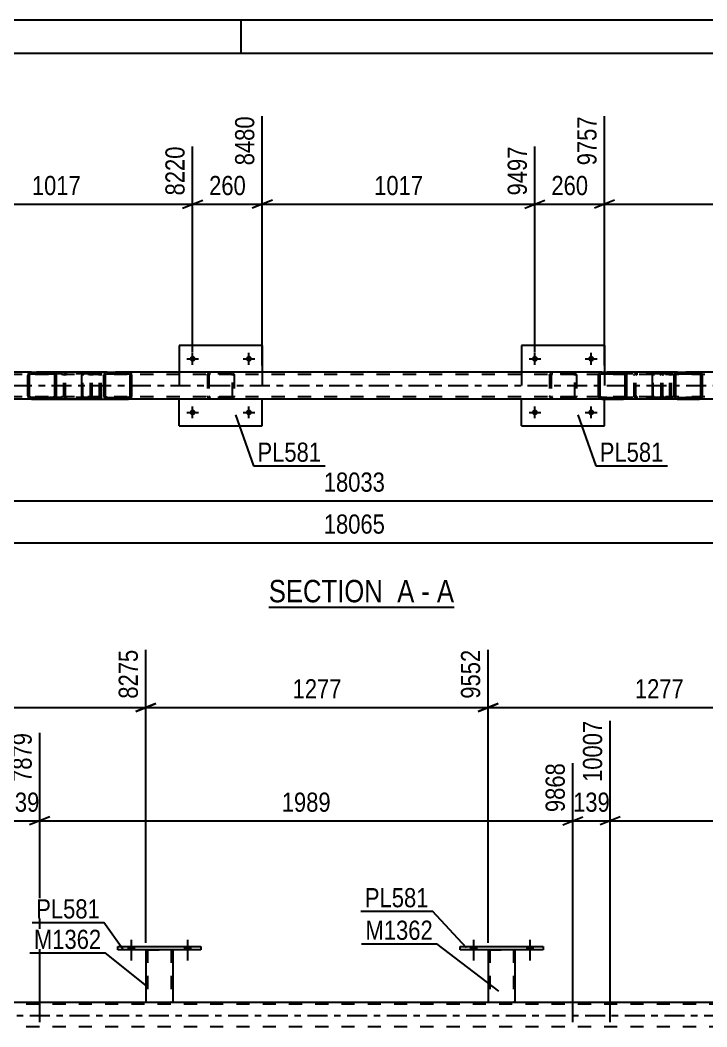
# Model space of a CAD drawing. Header units: millimetres. Extents: x 0 to 841, y 0 to 594.
# Drawn here: x 388 to 490.5, y 443.7 to 594 of the extents above; entities that cross this region are included whole.
import ezdxf

# ---------------------------------------------------------------- set-up
doc = ezdxf.new("R2010")
doc.units = ezdxf.units.MM
doc.linetypes.add('DXK_LINE_DOT2', pattern=[3.9198, 1.9599, -1.9599])
doc.linetypes.add('DXK_LINE_DOT3', pattern=[5.9187, 2.979, -0.9799, 0.9799, -0.9799])
doc.styles.add('Arial Narrow', font='ARIALN.TTF', dxfattribs={"height": 0.2})

# ---------------------------------------------------------------- blocks, each defined once
blk = doc.blocks.new('Unknown-318885124-1133')
at = {"color": 5, "linetype": 'Continuous'}
for p, q in [((841, 594), (0, 594)), ((421, 589), (421, 594)), ((836, 589), (5, 589))]:
    blk.add_line(p, q, dxfattribs=at)
blk = doc.blocks.new('Unknown-318885124-11 - 4432')
at = {"color": 6, "linetype": 'Continuous'}
blk.add_line((425.14, 506.34), (452.79, 506.34), dxfattribs=at)
at = {"color": 0, "linetype": 'Continuous'}
for points in [[(443.25, 507.09), (443.25, 510.59), (425.14, 510.59), (425.14, 507.09)], [(446.85, 507.09), (446.85, 510.59), (444.3, 510.59), (444.3, 507.09)], [(449.18, 507.09), (449.18, 510.59), (447.9, 510.59), (447.9, 507.09)], [(452.79, 507.09), (452.79, 510.59), (450.23, 510.59), (450.23, 507.09)]]:
    blk.add_wipeout(points, dxfattribs=at)
at = {"color": 7, "linetype": 'Continuous', "style": 'Arial Narrow'}
for s, p in [('SECTION ', (425.14, 507.09)), ('A', (444.3, 507.09)), ('A', (450.23, 507.09)), ('-', (447.9, 507.09))]:
    blk.add_text(s, height=3.34, dxfattribs=at).set_placement(p)
blk = doc.blocks.new('Part-318885124-4540 - 4432')
at = {"color": 2, "linetype": 'Continuous'}
for p, q in [((424.17, 545.44), (411.77, 545.44)), ((411.77, 545.44), (411.77, 541.43)), ((424.17, 545.44), (424.17, 541.43)), ((411.77, 533.44), (411.77, 537.43)), ((424.17, 533.44), (424.17, 537.43)), ((411.77, 533.44), (424.17, 533.44))]:
    blk.add_line(p, q, dxfattribs=at)
at = {"color": 7, "linetype": 'DXK_LINE_DOT2'}
for p, q in [((411.77, 541.43), (411.77, 537.43)), ((424.17, 541.43), (424.17, 537.43))]:
    blk.add_line(p, q, dxfattribs=at)
blk = doc.blocks.new('Bolt-318885124-4434 - 4432')
at = {"linetype": 'Continuous'}
for points in [[(464.41, 535.44, -1), (465.29, 535.44, -1)], [(472.81, 535.44, -1), (473.69, 535.44, -1)]]:
    blk.add_hatch(color=1, dxfattribs=at).paths.add_polyline_path(points)
at = {"color": 1, "linetype": 'Continuous'}
for p, q in [((463.97, 535.44), (465.73, 535.44)), ((464.85, 534.56), (464.85, 536.32)), ((472.37, 535.44), (474.13, 535.44)), ((473.25, 534.56), (473.25, 536.32))]:
    blk.add_line(p, q, dxfattribs=at)
blk = doc.blocks.new('Bolt-318885124-4439 - 4432')
at = {"linetype": 'Continuous'}
for points in [[(413.33, 543.44, -1), (414.21, 543.44, -1)], [(421.73, 543.44, -1), (422.61, 543.44, -1)]]:
    blk.add_hatch(color=1, dxfattribs=at).paths.add_polyline_path(points)
at = {"color": 1, "linetype": 'Continuous'}
for p, q in [((413.77, 542.56), (413.77, 544.32)), ((422.17, 542.56), (422.17, 544.32)), ((412.89, 543.44), (414.65, 543.44)), ((421.29, 543.44), (423.05, 543.44))]:
    blk.add_line(p, q, dxfattribs=at)
blk = doc.blocks.new('Bolt-318885124-4440 - 4432')
at = {"linetype": 'Continuous'}
for points in [[(413.33, 535.44, -1), (414.21, 535.44, -1)], [(421.73, 535.44, -1), (422.61, 535.44, -1)]]:
    blk.add_hatch(color=1, dxfattribs=at).paths.add_polyline_path(points)
at = {"color": 1, "linetype": 'Continuous'}
for p, q in [((412.89, 535.44), (414.65, 535.44)), ((413.77, 534.56), (413.77, 536.32)), ((421.29, 535.44), (423.05, 535.44)), ((422.17, 534.56), (422.17, 536.32))]:
    blk.add_line(p, q, dxfattribs=at)
blk = doc.blocks.new('Bolt-318885124-4441 - 4432')
at = {"linetype": 'Continuous'}
for points in [[(464.41, 543.44, -1), (465.29, 543.44, -1)], [(472.81, 543.44, -1), (473.69, 543.44, -1)]]:
    blk.add_hatch(color=1, dxfattribs=at).paths.add_polyline_path(points)
at = {"color": 1, "linetype": 'Continuous'}
for p, q in [((464.85, 542.56), (464.85, 544.32)), ((473.25, 542.56), (473.25, 544.32)), ((463.97, 543.44), (465.73, 543.44)), ((472.37, 543.44), (474.13, 543.44))]:
    blk.add_line(p, q, dxfattribs=at)
blk = doc.blocks.new('Part-318885124-4663 - 4432')
at = {"linetype": 'Continuous'}
h = blk.add_hatch(dxfattribs=at)
h.set_pattern_fill('', scale=0.7, style=0, pattern_type=0)
h.set_pattern_definition([(45, (404.7043, 540.955), (-1.5715, 1.5715), [])])
h.paths.add_polyline_path([(404.7, 537.91), (404.7, 540.95), (404.67, 541.14), (404.56, 541.29), (404.39, 541.4), (404.2, 541.43), (401.02, 541.43), (400.82, 541.4), (400.66, 541.29), (400.55, 541.14), (400.51, 540.95), (400.51, 537.91), (400.55, 537.73), (400.66, 537.58), (400.82, 537.47), (401.02, 537.43), (404.2, 537.43), (404.39, 537.47), (404.56, 537.58), (404.67, 537.73)])
h.paths.add_polyline_path([(404.38, 537.75), (404.3, 537.69), (404.2, 537.67), (401.02, 537.67), (400.92, 537.69), (400.84, 537.75), (400.79, 537.82), (400.77, 537.91), (400.77, 540.95), (400.79, 541.05), (400.84, 541.12), (400.92, 541.18), (401.02, 541.19), (404.2, 541.19), (404.3, 541.18), (404.38, 541.12), (404.43, 541.05), (404.45, 540.95), (404.45, 537.91), (404.43, 537.82)])
at = {"color": 2, "linetype": 'Continuous'}
for p, q in [((397.25, 540.95), (397.27, 541.14)), ((397.27, 541.14), (397.33, 541.29)), ((397.33, 541.29), (397.42, 541.4)), ((397.42, 541.4), (397.52, 541.43)), ((401.02, 541.43), (397.52, 541.43)), ((400.55, 541.14), (400.51, 540.95)), ((400.79, 541.05), (400.84, 541.12)), ((401.02, 541.43), (400.82, 541.4)), ((400.84, 541.12), (400.92, 541.18)), ((400.92, 541.18), (401.02, 541.19)), ((401.02, 541.43), (404.2, 541.43)), ((401.02, 541.19), (404.2, 541.19)), ((404.39, 541.4), (404.2, 541.43)), ((404.2, 541.19), (404.3, 541.18)), ((404.3, 541.18), (404.38, 541.12)), ((404.38, 541.12), (404.43, 541.05)), ((404.7, 540.95), (404.67, 541.14)), ((397.25, 537.91), (397.25, 540.95)), ((400.51, 537.91), (400.51, 540.95)), ((400.77, 540.95), (400.79, 541.05)), ((400.77, 537.91), (400.77, 540.95)), ((404.43, 541.05), (404.45, 540.95)), ((404.45, 537.91), (404.45, 540.95)), ((404.7, 537.91), (404.7, 540.95)), ((397.27, 537.73), (397.25, 537.91)), ((397.33, 537.58), (397.27, 537.73)), ((397.42, 537.47), (397.33, 537.58)), ((397.52, 537.43), (397.42, 537.47)), ((397.52, 537.43), (401.02, 537.43)), ((400.51, 537.91), (400.55, 537.73)), ((400.79, 537.82), (400.77, 537.91)), ((400.84, 537.75), (400.79, 537.82)), ((400.82, 537.47), (401.02, 537.43)), ((400.92, 537.69), (400.84, 537.75)), ((401.02, 537.67), (400.92, 537.69)), ((401.02, 537.67), (404.2, 537.67)), ((401.02, 537.43), (404.2, 537.43)), ((404.3, 537.69), (404.2, 537.67)), ((404.2, 537.43), (404.39, 537.47)), ((404.38, 537.75), (404.3, 537.69)), ((404.43, 537.82), (404.38, 537.75)), ((404.45, 537.91), (404.43, 537.82)), ((404.67, 537.73), (404.7, 537.91))]:
    blk.add_line(p, q, dxfattribs=at)
at = {"color": 7, "linetype": 'DXK_LINE_DOT2'}
for p, q in [((397.43, 541.12), (397.4, 541.05)), ((397.47, 541.18), (397.43, 541.12)), ((397.52, 541.19), (397.47, 541.18)), ((404.2, 541.19), (397.52, 541.19)), ((398.8, 541.19), (398.8, 541.43)), ((399.61, 541.43), (399.81, 541.4)), ((399.71, 541.18), (399.61, 541.19)), ((399.79, 541.12), (399.71, 541.18)), ((399.85, 541.05), (399.79, 541.12)), ((400.08, 541.14), (400.12, 540.95)), ((404.2, 541.43), (401.02, 541.43)), ((397.4, 541.05), (397.39, 540.95)), ((397.39, 537.91), (397.39, 540.95)), ((399.87, 540.95), (399.85, 541.05)), ((399.87, 537.91), (399.87, 540.95)), ((400.12, 537.91), (400.12, 540.95)), ((397.39, 537.91), (397.4, 537.82)), ((397.4, 537.82), (397.43, 537.75)), ((397.43, 537.75), (397.47, 537.69)), ((397.47, 537.69), (397.52, 537.67)), ((404.2, 537.67), (397.52, 537.67)), ((398.8, 537.43), (398.8, 537.67)), ((399.61, 537.67), (399.71, 537.69)), ((399.81, 537.47), (399.61, 537.43)), ((399.71, 537.69), (399.79, 537.75)), ((399.79, 537.75), (399.85, 537.82)), ((399.85, 537.82), (399.87, 537.91)), ((400.12, 537.91), (400.08, 537.73)), ((401.02, 537.43), (404.2, 537.43))]:
    blk.add_line(p, q, dxfattribs=at)
for centre, start, end in [((399.63, 540.94), 23.8494, 68.8059), ((399.63, 537.93), 291.1941, 336.1506)]:
    blk.add_arc(centre, 0.492, start, end, dxfattribs=at)
at = {"color": 2, "linetype": 'Continuous'}
for centre, start, end in [((401, 540.94), 111.1941, 156.1506), ((404.22, 540.94), 23.8494, 68.8059), ((401, 537.93), 203.8494, 248.8059), ((404.22, 537.93), 291.1941, 336.1506)]:
    blk.add_arc(centre, 0.492, start, end, dxfattribs=at)
blk = doc.blocks.new('Part-318885124-4534 - 4432')
at = {"color": 7, "linetype": 'DXK_LINE_DOT2'}
for p, q in [((748.94, 541.11), (84.96, 541.11)), ((404.2, 541.43), (389.7, 541.43)), ((489.34, 541.43), (474.83, 541.43)), ((748.94, 537.75), (84.96, 537.75)), ((404.2, 537.43), (389.7, 537.43)), ((489.34, 537.43), (474.83, 537.43))]:
    blk.add_line(p, q, dxfattribs=at)
at = {"color": 2, "linetype": 'Continuous'}
for p, q in [((389.7, 541.43), (319.07, 541.43)), ((474.83, 541.43), (404.2, 541.43)), ((559.97, 541.43), (489.34, 541.43)), ((389.7, 537.43), (319.07, 537.43)), ((474.83, 537.43), (404.2, 537.43)), ((559.97, 537.43), (489.34, 537.43))]:
    blk.add_line(p, q, dxfattribs=at)
at = {"color": 7, "linetype": 'DXK_LINE_DOT3'}
blk.add_line((84.96, 539.43), (748.94, 539.43), dxfattribs=at)
blk = doc.blocks.new('Part-318885124-4541 - 4432')
at = {"color": 7, "linetype": 'DXK_LINE_DOT2'}
for p, q in [((467.08, 541.11), (467.05, 540.96)), ((467.05, 540.96), (467.08, 541.09)), ((467.09, 541.14), (467.08, 541.11)), ((467.08, 541.09), (467.09, 541.14)), ((467.36, 541.13), (467.31, 541.05)), ((467.35, 541.4), (467.53, 541.44)), ((467.53, 541.43), (467.35, 541.4)), ((467.44, 541.18), (467.36, 541.13)), ((467.53, 541.2), (467.44, 541.18)), ((470.57, 541.2), (467.53, 541.2)), ((470.57, 541.44), (470.76, 541.4)), ((470.67, 541.18), (470.57, 541.2)), ((470.76, 541.4), (470.58, 541.43)), ((470.74, 541.13), (470.67, 541.18)), ((470.79, 541.05), (470.74, 541.13)), ((471.02, 541.11), (471.02, 541.14)), ((471.02, 541.14), (471.03, 541.09)), ((471.05, 540.96), (471.02, 541.11)), ((471.03, 541.09), (471.05, 540.96)), ((467.05, 540.96), (467.05, 537.92)), ((467.31, 541.05), (467.29, 540.96)), ((467.29, 540.96), (467.29, 537.92)), ((470.81, 540.96), (470.79, 541.05)), ((470.81, 537.92), (470.81, 540.96)), ((471.05, 540.96), (471.05, 537.92)), ((467.05, 537.92), (467.07, 537.83)), ((467.07, 537.85), (467.05, 537.92)), ((467.09, 537.73), (467.07, 537.85)), ((467.07, 537.83), (467.09, 537.73)), ((467.29, 537.92), (467.31, 537.82)), ((467.31, 537.82), (467.36, 537.75)), ((467.35, 537.47), (467.53, 537.44)), ((467.53, 537.44), (467.35, 537.47)), ((467.36, 537.75), (467.44, 537.69)), ((467.44, 537.69), (467.53, 537.68)), ((470.57, 537.68), (467.53, 537.68)), ((470.57, 537.44), (467.53, 537.44)), ((470.57, 537.68), (470.67, 537.69)), ((470.57, 537.44), (470.76, 537.47)), ((470.76, 537.47), (470.57, 537.44)), ((470.67, 537.69), (470.74, 537.75)), ((470.74, 537.75), (470.79, 537.82)), ((470.79, 537.82), (470.81, 537.92)), ((471.04, 537.85), (471.02, 537.73)), ((471.02, 537.73), (471.04, 537.83)), ((471.04, 537.83), (471.05, 537.92)), ((471.05, 537.92), (471.04, 537.85))]:
    blk.add_line(p, q, dxfattribs=at)
at = {"color": 2, "linetype": 'Continuous'}
for p, q in [((470.57, 541.44), (467.53, 541.44)), ((467.53, 541.44), (467.53, 541.43)), ((470.58, 541.43), (470.57, 541.44))]:
    blk.add_line(p, q, dxfattribs=at)
at = {"color": 7, "linetype": 'DXK_LINE_DOT3'}
blk.add_line((469.05, 539.44), (469.05, 539.44), dxfattribs=at)
at = {"color": 7, "linetype": 'DXK_LINE_DOT2'}
for centre, start, end in [((467.53, 540.96), 112.5, 157.5), ((467.53, 540.96), 112.5, 157.5), ((470.57, 540.96), 22.5, 67.5), ((470.57, 540.96), 22.5, 67.5), ((467.53, 537.92), 202.5, 247.5), ((467.53, 537.92), 202.5, 247.5), ((470.57, 537.92), 292.5, 337.5), ((470.57, 537.92), 292.5, 337.5)]:
    blk.add_arc(centre, 0.48, start, end, dxfattribs=at)
blk = doc.blocks.new('Part-318885124-4493 - 4432')
at = {"color": 7, "linetype": 'DXK_LINE_DOT2'}
for p, q in [((416, 541.11), (415.97, 540.96)), ((415.97, 540.96), (416, 541.09)), ((416.01, 541.14), (416, 541.11)), ((416, 541.09), (416.01, 541.14)), ((416.28, 541.13), (416.23, 541.05)), ((416.27, 541.4), (416.45, 541.44)), ((416.45, 541.43), (416.27, 541.4)), ((416.36, 541.18), (416.28, 541.13)), ((416.45, 541.2), (416.36, 541.18)), ((419.49, 541.2), (416.45, 541.2)), ((419.49, 541.44), (419.68, 541.4)), ((419.58, 541.18), (419.49, 541.2)), ((419.68, 541.4), (419.5, 541.43)), ((419.66, 541.13), (419.58, 541.18)), ((419.71, 541.05), (419.66, 541.13)), ((419.94, 541.11), (419.94, 541.14)), ((419.94, 541.14), (419.95, 541.09)), ((419.97, 540.96), (419.94, 541.11)), ((419.95, 541.09), (419.97, 540.96)), ((415.97, 540.96), (415.97, 537.92)), ((416.23, 541.05), (416.21, 540.96)), ((416.21, 540.96), (416.21, 537.92)), ((419.73, 540.96), (419.71, 541.05)), ((419.73, 537.92), (419.73, 540.96)), ((419.97, 540.96), (419.97, 537.92)), ((415.97, 537.92), (415.99, 537.83)), ((415.99, 537.85), (415.97, 537.92)), ((416.01, 537.73), (415.99, 537.85)), ((415.99, 537.83), (416.01, 537.73)), ((416.21, 537.92), (416.23, 537.82)), ((416.23, 537.82), (416.28, 537.75)), ((416.27, 537.47), (416.45, 537.44)), ((416.45, 537.44), (416.27, 537.47)), ((416.28, 537.75), (416.36, 537.69)), ((416.36, 537.69), (416.45, 537.68)), ((419.49, 537.68), (416.45, 537.68)), ((419.49, 537.44), (416.45, 537.44)), ((419.49, 537.68), (419.58, 537.69)), ((419.49, 537.44), (419.68, 537.47)), ((419.68, 537.47), (419.49, 537.44)), ((419.58, 537.69), (419.66, 537.75)), ((419.66, 537.75), (419.71, 537.82)), ((419.71, 537.82), (419.73, 537.92)), ((419.96, 537.85), (419.94, 537.73)), ((419.94, 537.73), (419.96, 537.83)), ((419.96, 537.83), (419.97, 537.92)), ((419.97, 537.92), (419.96, 537.85))]:
    blk.add_line(p, q, dxfattribs=at)
at = {"color": 2, "linetype": 'Continuous'}
for p, q in [((419.49, 541.44), (416.45, 541.44)), ((416.45, 541.44), (416.45, 541.43)), ((419.5, 541.43), (419.49, 541.44))]:
    blk.add_line(p, q, dxfattribs=at)
at = {"color": 7, "linetype": 'DXK_LINE_DOT3'}
blk.add_line((417.97, 539.44), (417.97, 539.44), dxfattribs=at)
at = {"color": 7, "linetype": 'DXK_LINE_DOT2'}
for centre, start, end in [((416.45, 540.96), 112.5, 157.5), ((416.45, 540.96), 112.5, 157.5), ((419.49, 540.96), 22.5, 67.5), ((419.49, 540.96), 22.5, 67.5), ((416.45, 537.92), 202.5, 247.5), ((416.45, 537.92), 202.5, 247.5), ((419.49, 537.92), 292.5, 337.5), ((419.49, 537.92), 292.5, 337.5)]:
    blk.add_arc(centre, 0.48, start, end, dxfattribs=at)
blk = doc.blocks.new('Part-318885124-4546 - 4432')
at = {"color": 2, "linetype": 'Continuous'}
for p, q in [((475.25, 545.44), (462.85, 545.44)), ((462.85, 545.44), (462.85, 541.43)), ((475.25, 545.44), (475.25, 541.43)), ((462.85, 533.44), (462.85, 537.43)), ((475.25, 533.44), (475.25, 537.43)), ((462.85, 533.44), (475.25, 533.44))]:
    blk.add_line(p, q, dxfattribs=at)
at = {"color": 7, "linetype": 'DXK_LINE_DOT2'}
for p, q in [((462.85, 541.43), (462.85, 537.43)), ((475.25, 541.43), (475.25, 537.43))]:
    blk.add_line(p, q, dxfattribs=at)
blk = doc.blocks.new('Part-318885124-4632 - 4432')
at = {"linetype": 'Continuous'}
h = blk.add_hatch(dxfattribs=at)
h.set_pattern_fill('', scale=0.7, style=0, pattern_type=0)
h.set_pattern_definition([(45, (489.8388, 540.955), (-1.5715, 1.5715), [])])
h.paths.add_polyline_path([(489.84, 537.91), (489.84, 540.95), (489.8, 541.14), (489.69, 541.29), (489.53, 541.4), (489.34, 541.43), (486.15, 541.43), (485.96, 541.4), (485.8, 541.29), (485.69, 541.14), (485.65, 540.95), (485.65, 537.91), (485.69, 537.73), (485.8, 537.58), (485.96, 537.47), (486.15, 537.43), (489.34, 537.43), (489.53, 537.47), (489.69, 537.58), (489.8, 537.73)])
h.paths.add_polyline_path([(489.51, 537.75), (489.43, 537.69), (489.34, 537.67), (486.15, 537.67), (486.06, 537.69), (485.97, 537.75), (485.92, 537.82), (485.9, 537.91), (485.9, 540.95), (485.92, 541.05), (485.97, 541.12), (486.06, 541.18), (486.15, 541.19), (489.34, 541.19), (489.43, 541.18), (489.51, 541.12), (489.57, 541.05), (489.59, 540.95), (489.59, 537.91), (489.57, 537.82)])
at = {"color": 2, "linetype": 'Continuous'}
for p, q in [((482.39, 540.95), (482.41, 541.14)), ((482.41, 541.14), (482.47, 541.29)), ((482.47, 541.29), (482.55, 541.4)), ((482.55, 541.4), (482.66, 541.43)), ((486.15, 541.43), (482.66, 541.43)), ((485.69, 541.14), (485.65, 540.95)), ((485.92, 541.05), (485.97, 541.12)), ((486.15, 541.43), (485.96, 541.4)), ((485.97, 541.12), (486.06, 541.18)), ((486.06, 541.18), (486.15, 541.19)), ((486.15, 541.43), (489.34, 541.43)), ((486.15, 541.19), (489.34, 541.19)), ((489.53, 541.4), (489.34, 541.43)), ((489.34, 541.19), (489.43, 541.18)), ((489.43, 541.18), (489.51, 541.12)), ((489.51, 541.12), (489.57, 541.05)), ((489.84, 540.95), (489.8, 541.14)), ((482.39, 537.91), (482.39, 540.95)), ((485.65, 537.91), (485.65, 540.95)), ((485.9, 540.95), (485.92, 541.05)), ((485.9, 537.91), (485.9, 540.95)), ((489.57, 541.05), (489.59, 540.95)), ((489.59, 537.91), (489.59, 540.95)), ((489.84, 537.91), (489.84, 540.95)), ((482.41, 537.73), (482.39, 537.91)), ((482.47, 537.58), (482.41, 537.73)), ((482.55, 537.47), (482.47, 537.58)), ((482.66, 537.43), (482.55, 537.47)), ((486.15, 537.43), (482.66, 537.43)), ((485.65, 537.91), (485.69, 537.73)), ((485.92, 537.82), (485.9, 537.91)), ((485.97, 537.75), (485.92, 537.82)), ((485.96, 537.47), (486.15, 537.43)), ((486.06, 537.69), (485.97, 537.75)), ((486.15, 537.67), (486.06, 537.69)), ((486.15, 537.67), (489.34, 537.67)), ((486.15, 537.43), (489.34, 537.43)), ((489.43, 537.69), (489.34, 537.67)), ((489.34, 537.43), (489.53, 537.47)), ((489.51, 537.75), (489.43, 537.69)), ((489.57, 537.82), (489.51, 537.75)), ((489.59, 537.91), (489.57, 537.82)), ((489.8, 537.73), (489.84, 537.91))]:
    blk.add_line(p, q, dxfattribs=at)
at = {"color": 7, "linetype": 'DXK_LINE_DOT2'}
for p, q in [((482.56, 541.12), (482.53, 541.05)), ((482.61, 541.18), (482.56, 541.12)), ((482.66, 541.19), (482.61, 541.18)), ((489.34, 541.19), (482.66, 541.19)), ((483.93, 541.19), (483.93, 541.43)), ((484.75, 541.43), (484.94, 541.4)), ((484.85, 541.18), (484.75, 541.19)), ((484.93, 541.12), (484.85, 541.18)), ((484.98, 541.05), (484.93, 541.12)), ((485.21, 541.14), (485.25, 540.95)), ((489.34, 541.43), (486.15, 541.43)), ((482.53, 541.05), (482.52, 540.95)), ((482.52, 537.91), (482.52, 540.95)), ((485, 540.95), (484.98, 541.05)), ((485, 537.91), (485, 540.95)), ((485.25, 537.91), (485.25, 540.95)), ((482.52, 537.91), (482.53, 537.82)), ((482.53, 537.82), (482.56, 537.75)), ((482.56, 537.75), (482.61, 537.69)), ((482.61, 537.69), (482.66, 537.67)), ((489.34, 537.67), (482.66, 537.67)), ((483.93, 537.43), (483.93, 537.67)), ((484.75, 537.67), (484.85, 537.69)), ((484.94, 537.47), (484.75, 537.43)), ((484.85, 537.69), (484.93, 537.75)), ((484.93, 537.75), (484.98, 537.82)), ((484.98, 537.82), (485, 537.91)), ((485.25, 537.91), (485.21, 537.73)), ((489.34, 537.43), (486.15, 537.43))]:
    blk.add_line(p, q, dxfattribs=at)
for centre, start, end in [((484.76, 540.94), 23.8494, 68.8059), ((484.76, 537.93), 291.1941, 336.1506)]:
    blk.add_arc(centre, 0.492, start, end, dxfattribs=at)
at = {"color": 2, "linetype": 'Continuous'}
for centre, start, end in [((486.14, 540.94), 111.1941, 156.1506), ((489.35, 540.94), 23.8494, 68.8059), ((486.14, 537.93), 203.8494, 248.8059), ((489.35, 537.93), 291.1941, 336.1506)]:
    blk.add_arc(centre, 0.492, start, end, dxfattribs=at)
blk = doc.blocks.new('Part-318885124-4660 - 4432')
at = {"linetype": 'Continuous'}
h = blk.add_hatch(dxfattribs=at)
h.set_pattern_fill('', scale=0.7, style=0, pattern_type=0)
h.set_pattern_definition([(45, (393.4439, 540.955), (-1.57154, 1.57154), [])])
h.paths.add_polyline_path([(393.44, 537.91), (393.44, 540.95), (393.4, 541.14), (393.29, 541.29), (393.13, 541.4), (392.93, 541.43), (389.7, 541.43), (389.5, 541.4), (389.34, 541.29), (389.23, 541.14), (389.19, 540.95), (389.19, 537.91), (389.23, 537.73), (389.34, 537.58), (389.5, 537.47), (389.7, 537.43), (392.93, 537.43), (393.13, 537.47), (393.29, 537.58), (393.4, 537.73)])
h.paths.add_polyline_path([(393.11, 537.75), (393.03, 537.69), (392.93, 537.67), (389.7, 537.67), (389.6, 537.69), (389.52, 537.75), (389.46, 537.82), (389.44, 537.91), (389.44, 540.95), (389.46, 541.05), (389.52, 541.12), (389.6, 541.18), (389.7, 541.19), (392.93, 541.19), (393.03, 541.18), (393.11, 541.12), (393.17, 541.05), (393.19, 540.95), (393.19, 537.91), (393.17, 537.82)])
at = {"color": 2, "linetype": 'Continuous'}
for p, q in [((389.23, 541.14), (389.19, 540.95)), ((389.46, 541.05), (389.52, 541.12)), ((389.7, 541.43), (389.5, 541.4)), ((389.52, 541.12), (389.6, 541.18)), ((389.6, 541.18), (389.7, 541.19)), ((389.7, 541.43), (392.93, 541.43)), ((389.7, 541.19), (392.93, 541.19)), ((397.52, 541.43), (392.93, 541.43)), ((393.13, 541.4), (392.93, 541.43)), ((392.93, 541.19), (393.03, 541.18)), ((393.03, 541.18), (393.11, 541.12)), ((393.11, 541.12), (393.17, 541.05)), ((393.44, 540.95), (393.4, 541.14)), ((389.19, 537.91), (389.19, 540.95)), ((389.44, 540.95), (389.46, 541.05)), ((389.44, 537.91), (389.44, 540.95)), ((393.17, 541.05), (393.19, 540.95)), ((393.19, 537.91), (393.19, 540.95)), ((393.44, 537.91), (393.44, 540.95)), ((389.19, 537.91), (389.23, 537.73)), ((389.46, 537.82), (389.44, 537.91)), ((389.52, 537.75), (389.46, 537.82)), ((389.5, 537.47), (389.7, 537.43)), ((389.6, 537.69), (389.52, 537.75)), ((389.7, 537.67), (389.6, 537.69)), ((389.7, 537.67), (392.93, 537.67)), ((389.7, 537.43), (392.93, 537.43)), ((393.03, 537.69), (392.93, 537.67)), ((392.93, 537.43), (393.13, 537.47)), ((392.93, 537.43), (397.52, 537.43)), ((393.11, 537.75), (393.03, 537.69)), ((393.17, 537.82), (393.11, 537.75)), ((393.19, 537.91), (393.17, 537.82)), ((393.4, 537.73), (393.44, 537.91))]:
    blk.add_line(p, q, dxfattribs=at)
at = {"color": 7, "linetype": 'DXK_LINE_DOT2'}
for p, q in [((392.93, 541.43), (389.7, 541.43)), ((398.29, 541.19), (389.7, 541.19)), ((394.54, 540.95), (394.58, 541.14)), ((394.87, 541.12), (394.82, 541.05)), ((394.86, 541.4), (395.05, 541.43)), ((394.87, 541.12), (394.9, 541.14)), ((394.9, 541.14), (394.96, 541.18)), ((394.96, 541.18), (395.05, 541.19)), ((398.29, 541.43), (397.52, 541.43)), ((398.29, 541.43), (398.48, 541.4)), ((398.39, 541.18), (398.29, 541.19)), ((398.47, 541.12), (398.39, 541.18)), ((398.53, 541.05), (398.47, 541.12)), ((398.76, 541.14), (398.8, 540.95)), ((394.54, 537.91), (394.54, 540.95)), ((394.82, 541.05), (394.8, 540.95)), ((394.8, 537.91), (394.8, 540.95)), ((398.54, 540.95), (398.53, 541.05)), ((398.54, 537.91), (398.54, 540.95)), ((398.8, 537.91), (398.8, 540.95)), ((398.29, 537.67), (389.7, 537.67)), ((389.7, 537.43), (392.93, 537.43)), ((394.58, 537.73), (394.54, 537.91)), ((394.8, 537.91), (394.82, 537.82)), ((394.82, 537.82), (394.87, 537.75)), ((395.05, 537.43), (394.86, 537.47)), ((394.87, 537.75), (394.9, 537.73)), ((394.9, 537.73), (394.96, 537.69)), ((394.96, 537.69), (395.05, 537.67)), ((398.29, 537.43), (397.52, 537.43)), ((398.29, 537.67), (398.39, 537.69)), ((398.48, 537.47), (398.29, 537.43)), ((398.39, 537.69), (398.47, 537.75)), ((398.47, 537.75), (398.53, 537.82)), ((398.53, 537.82), (398.54, 537.91)), ((398.8, 537.91), (398.76, 537.73))]:
    blk.add_line(p, q, dxfattribs=at)
at = {"color": 2, "linetype": 'Continuous'}
for centre, start, end in [((389.68, 540.93), 110.7583, 155.68), ((392.95, 540.93), 24.32, 69.2417), ((389.68, 537.94), 204.32, 249.2417), ((392.95, 537.94), 290.7583, 335.68)]:
    blk.add_arc(centre, 0.496, start, end, dxfattribs=at)
at = {"color": 7, "linetype": 'DXK_LINE_DOT2'}
for centre, start, end in [((395.03, 540.93), 110.7583, 155.68), ((398.31, 540.93), 24.32, 69.2417), ((395.03, 537.94), 204.32, 249.2417), ((398.31, 537.94), 290.7583, 335.68)]:
    blk.add_arc(centre, 0.496, start, end, dxfattribs=at)
blk = doc.blocks.new('Part-318885124-4664 - 4432')
at = {"linetype": 'Continuous'}
h = blk.add_hatch(dxfattribs=at)
h.set_pattern_fill('', scale=0.7, style=0, pattern_type=0)
h.set_pattern_definition([(45, (478.578, 540.955), (-1.57154, 1.57154), [])])
h.paths.add_polyline_path([(478.58, 537.91), (478.58, 540.95), (478.54, 541.14), (478.43, 541.29), (478.26, 541.4), (478.07, 541.43), (474.83, 541.43), (474.64, 541.4), (474.47, 541.29), (474.36, 541.14), (474.32, 540.95), (474.32, 537.91), (474.36, 537.73), (474.47, 537.58), (474.64, 537.47), (474.83, 537.43), (478.07, 537.43), (478.26, 537.47), (478.43, 537.58), (478.54, 537.73)])
h.paths.add_polyline_path([(478.25, 537.75), (478.17, 537.69), (478.07, 537.67), (474.83, 537.67), (474.73, 537.69), (474.65, 537.75), (474.6, 537.82), (474.58, 537.91), (474.58, 540.95), (474.6, 541.05), (474.65, 541.12), (474.73, 541.18), (474.83, 541.19), (478.07, 541.19), (478.17, 541.18), (478.25, 541.12), (478.3, 541.05), (478.32, 540.95), (478.32, 537.91), (478.3, 537.82)])
at = {"color": 2, "linetype": 'Continuous'}
for p, q in [((474.36, 541.14), (474.32, 540.95)), ((474.6, 541.05), (474.65, 541.12)), ((474.83, 541.43), (474.64, 541.4)), ((474.65, 541.12), (474.73, 541.18)), ((474.73, 541.18), (474.83, 541.19)), ((474.83, 541.43), (478.07, 541.43)), ((474.83, 541.19), (478.07, 541.19)), ((482.66, 541.43), (478.07, 541.43)), ((478.26, 541.4), (478.07, 541.43)), ((478.07, 541.19), (478.17, 541.18)), ((478.17, 541.18), (478.25, 541.12)), ((478.25, 541.12), (478.3, 541.05)), ((478.58, 540.95), (478.54, 541.14)), ((474.32, 537.91), (474.32, 540.95)), ((474.58, 540.95), (474.6, 541.05)), ((474.58, 537.91), (474.58, 540.95)), ((478.3, 541.05), (478.32, 540.95)), ((478.32, 537.91), (478.32, 540.95)), ((478.58, 537.91), (478.58, 540.95)), ((474.32, 537.91), (474.36, 537.73)), ((474.6, 537.82), (474.58, 537.91)), ((474.65, 537.75), (474.6, 537.82)), ((474.64, 537.47), (474.83, 537.43)), ((474.73, 537.69), (474.65, 537.75)), ((474.83, 537.67), (474.73, 537.69)), ((474.83, 537.67), (478.07, 537.67)), ((474.83, 537.43), (478.07, 537.43)), ((478.17, 537.69), (478.07, 537.67)), ((478.07, 537.43), (478.26, 537.47)), ((482.66, 537.43), (478.07, 537.43)), ((478.25, 537.75), (478.17, 537.69)), ((478.3, 537.82), (478.25, 537.75)), ((478.32, 537.91), (478.3, 537.82)), ((478.54, 537.73), (478.58, 537.91))]:
    blk.add_line(p, q, dxfattribs=at)
at = {"color": 7, "linetype": 'DXK_LINE_DOT2'}
for p, q in [((478.07, 541.43), (474.83, 541.43)), ((483.42, 541.19), (474.83, 541.19)), ((479.68, 540.95), (479.72, 541.14)), ((480.01, 541.12), (479.95, 541.05)), ((479.99, 541.4), (480.19, 541.43)), ((480.01, 541.12), (480.03, 541.14)), ((480.03, 541.14), (480.09, 541.18)), ((480.09, 541.18), (480.19, 541.19)), ((483.42, 541.43), (482.66, 541.43)), ((483.42, 541.43), (483.62, 541.4)), ((483.52, 541.18), (483.42, 541.19)), ((483.6, 541.12), (483.52, 541.18)), ((483.66, 541.05), (483.6, 541.12)), ((483.9, 541.14), (483.93, 540.95)), ((479.68, 537.91), (479.68, 540.95)), ((479.95, 541.05), (479.93, 540.95)), ((479.93, 537.91), (479.93, 540.95)), ((483.68, 540.95), (483.66, 541.05)), ((483.68, 537.91), (483.68, 540.95)), ((483.93, 537.91), (483.93, 540.95)), ((483.42, 537.67), (474.83, 537.67)), ((478.07, 537.43), (474.83, 537.43)), ((479.72, 537.73), (479.68, 537.91)), ((479.93, 537.91), (479.95, 537.82)), ((479.95, 537.82), (480.01, 537.75)), ((480.19, 537.43), (479.99, 537.47)), ((480.01, 537.75), (480.03, 537.73)), ((480.03, 537.73), (480.09, 537.69)), ((480.09, 537.69), (480.19, 537.67)), ((483.42, 537.43), (482.66, 537.43)), ((483.42, 537.67), (483.52, 537.69)), ((483.62, 537.47), (483.42, 537.43)), ((483.52, 537.69), (483.6, 537.75)), ((483.6, 537.75), (483.66, 537.82)), ((483.66, 537.82), (483.68, 537.91)), ((483.93, 537.91), (483.9, 537.73))]:
    blk.add_line(p, q, dxfattribs=at)
at = {"color": 2, "linetype": 'Continuous'}
for centre, start, end in [((474.81, 540.93), 110.7583, 155.68), ((478.09, 540.93), 24.32, 69.2417), ((474.81, 537.94), 204.32, 249.2417), ((478.09, 537.94), 290.7583, 335.68)]:
    blk.add_arc(centre, 0.496, start, end, dxfattribs=at)
at = {"color": 7, "linetype": 'DXK_LINE_DOT2'}
for centre, start, end in [((480.17, 540.93), 110.7583, 155.68), ((483.44, 540.93), 24.32, 69.2417), ((480.17, 537.94), 204.32, 249.2417), ((483.44, 537.94), 290.7583, 335.68)]:
    blk.add_arc(centre, 0.496, start, end, dxfattribs=at)
blk = doc.blocks.new('Bolt-318885124-2095 - 2027')
at = {"linetype": 'Continuous'}
for points in [[(455.24, 455.23), (456.12, 455.23), (456.12, 455.71), (455.24, 455.71)], [(463.64, 455.23), (464.52, 455.23), (464.52, 455.71), (463.64, 455.71)]]:
    blk.add_hatch(color=1, dxfattribs=at).paths.add_polyline_path(points)
at = {"color": 1, "linetype": 'Continuous'}
for p, q in [((455.24, 455.71), (455.24, 455.23)), ((455.68, 456.71), (455.68, 453.59)), ((456.12, 455.71), (456.12, 455.23)), ((463.64, 455.71), (463.64, 455.23)), ((464.08, 456.71), (464.08, 453.59)), ((464.52, 455.71), (464.52, 455.23))]:
    blk.add_line(p, q, dxfattribs=at)
blk = doc.blocks.new('Bolt-318885124-2094 - 2027')
at = {"linetype": 'Continuous'}
for points in [[(404.16, 455.23), (405.04, 455.23), (405.04, 455.71), (404.16, 455.71)], [(412.56, 455.23), (413.44, 455.23), (413.44, 455.71), (412.56, 455.71)]]:
    blk.add_hatch(color=1, dxfattribs=at).paths.add_polyline_path(points)
at = {"color": 1, "linetype": 'Continuous'}
for p, q in [((404.16, 455.71), (404.16, 455.23)), ((404.6, 456.71), (404.6, 453.59)), ((405.04, 455.71), (405.04, 455.23)), ((412.56, 455.71), (412.56, 455.23)), ((413, 456.71), (413, 453.59)), ((413.44, 455.71), (413.44, 455.23))]:
    blk.add_line(p, q, dxfattribs=at)
blk = doc.blocks.new('Part-318885124-2525 - 2027')
at = {"color": 2, "linetype": 'Continuous'}
for p, q in [((457.88, 455.23), (457.88, 447.39)), ((461.88, 455.23), (461.88, 447.39)), ((457.88, 447.39), (461.88, 447.39))]:
    blk.add_line(p, q, dxfattribs=at)
at = {"color": 7, "linetype": 'DXK_LINE_DOT2'}
for p, q in [((457.88, 455.23), (461.88, 455.23)), ((457.88, 455.23), (457.88, 455.23)), ((457.88, 455.23), (457.88, 455.23)), ((458.12, 455.23), (458.12, 447.39)), ((461.64, 455.23), (461.64, 447.39)), ((461.88, 455.23), (461.88, 455.23)), ((461.88, 455.23), (461.88, 455.23)), ((461.62, 447.39), (461.59, 447.39)), ((461.59, 447.39), (461.62, 447.39)), ((461.64, 447.39), (461.62, 447.39)), ((461.62, 447.39), (461.64, 447.39))]:
    blk.add_line(p, q, dxfattribs=at)
blk = doc.blocks.new('Bolt-318885124-2093 - 2027')
at = {"linetype": 'Continuous'}
for points in [[(404.16, 455.23), (405.04, 455.23), (405.04, 455.71), (404.16, 455.71)], [(412.56, 455.23), (413.44, 455.23), (413.44, 455.71), (412.56, 455.71)]]:
    blk.add_hatch(color=1, dxfattribs=at).paths.add_polyline_path(points)
at = {"color": 1, "linetype": 'Continuous'}
for p, q in [((404.16, 455.71), (404.16, 455.23)), ((404.6, 456.71), (404.6, 453.59)), ((405.04, 455.71), (405.04, 455.23)), ((412.56, 455.71), (412.56, 455.23)), ((413, 456.71), (413, 453.59)), ((413.44, 455.71), (413.44, 455.23))]:
    blk.add_line(p, q, dxfattribs=at)
blk = doc.blocks.new('Bolt-318885124-2096 - 2027')
at = {"linetype": 'Continuous'}
for points in [[(455.24, 455.23), (456.12, 455.23), (456.12, 455.71), (455.24, 455.71)], [(463.64, 455.23), (464.52, 455.23), (464.52, 455.71), (463.64, 455.71)]]:
    blk.add_hatch(color=1, dxfattribs=at).paths.add_polyline_path(points)
at = {"color": 1, "linetype": 'Continuous'}
for p, q in [((455.24, 455.71), (455.24, 455.23)), ((455.68, 456.71), (455.68, 453.59)), ((456.12, 455.71), (456.12, 455.23)), ((463.64, 455.71), (463.64, 455.23)), ((464.08, 456.71), (464.08, 453.59)), ((464.52, 455.71), (464.52, 455.23))]:
    blk.add_line(p, q, dxfattribs=at)
blk = doc.blocks.new('Part-318885124-2269 - 2027')
at = {"color": 2, "linetype": 'Continuous'}
blk.add_line((75.79, 447.39), (739.77, 447.39), dxfattribs=at)
at = {"color": 7, "linetype": 'DXK_LINE_DOT2'}
for p, q in [((739.77, 447.07), (75.79, 447.07)), ((739.77, 443.71), (75.79, 443.71))]:
    blk.add_line(p, q, dxfattribs=at)
at = {"color": 7, "linetype": 'DXK_LINE_DOT3'}
blk.add_line((75.79, 445.39), (739.77, 445.39), dxfattribs=at)
blk = doc.blocks.new('Part-318885124-2520 - 2027')
at = {"color": 2, "linetype": 'Continuous'}
for p, q in [((453.68, 455.71), (466.08, 455.71)), ((453.68, 455.23), (453.68, 455.71)), ((466.08, 455.71), (466.08, 455.23)), ((466.08, 455.23), (453.68, 455.23))]:
    blk.add_line(p, q, dxfattribs=at)
blk = doc.blocks.new('Part-318885124-2530 - 2027')
at = {"color": 2, "linetype": 'Continuous'}
for p, q in [((402.6, 455.71), (415, 455.71)), ((402.6, 455.23), (402.6, 455.71)), ((415, 455.71), (415, 455.23)), ((415, 455.23), (402.6, 455.23))]:
    blk.add_line(p, q, dxfattribs=at)
blk = doc.blocks.new('Part-318885124-2535 - 2027')
at = {"color": 2, "linetype": 'Continuous'}
for p, q in [((406.8, 455.23), (406.8, 447.39)), ((410.8, 455.23), (410.8, 447.39)), ((406.8, 447.39), (410.8, 447.39))]:
    blk.add_line(p, q, dxfattribs=at)
at = {"color": 7, "linetype": 'DXK_LINE_DOT2'}
for p, q in [((406.8, 455.23), (410.8, 455.23)), ((406.8, 455.23), (406.8, 455.23)), ((406.8, 455.23), (406.8, 455.23)), ((407.04, 455.23), (407.04, 447.39)), ((410.56, 455.23), (410.56, 447.39)), ((410.8, 455.23), (410.8, 455.23)), ((410.8, 455.23), (410.8, 455.23)), ((410.54, 447.39), (410.51, 447.39)), ((410.51, 447.39), (410.54, 447.39)), ((410.56, 447.39), (410.54, 447.39)), ((410.54, 447.39), (410.56, 447.39))]:
    blk.add_line(p, q, dxfattribs=at)
blk = doc.blocks.new('StraightDimension-318885124-4842 - 4432')
at = {"color": 7, "linetype": 'Continuous'}
for p, q in [((373.09, 542.43), (373.09, 579.64)), ((413.77, 544.44), (413.77, 575.14)), ((374.59, 567.13), (371.59, 565.93)), ((412.27, 565.93), (415.27, 567.13)), ((373.09, 566.53), (413.77, 566.53))]:
    blk.add_line(p, q, dxfattribs=at)
at = {"color": 0, "linetype": 'Continuous'}
blk.add_wipeout([(413.17, 575.74), (408.97, 575.74), (408.97, 567.23), (413.17, 567.23)], dxfattribs=at)
at = {"color": 0}
blk.add_wipeout([(397.69, 567.28), (397.69, 571.48), (389.18, 571.48), (389.18, 567.28)], dxfattribs=at)
at = {"color": 3, "linetype": 'Continuous', "style": 'Arial Narrow'}
blk.add_text('8220', height=2.863, rotation=90.0002, dxfattribs=at).set_placement((412.57, 567.83))
at = {"color": 3, "style": 'Arial Narrow'}
blk.add_text('1017', height=2.863, dxfattribs=at).set_placement((389.78, 567.88))
blk = doc.blocks.new('StraightDimension-318885124-4916 - 4432')
at = {"color": 7, "linetype": 'Continuous'}
for p, q in [((475.25, 542.43), (475.25, 579.64)), ((515.93, 544.44), (515.93, 576.97)), ((476.75, 567.13), (473.75, 565.93)), ((514.43, 565.93), (517.43, 567.13)), ((475.25, 566.53), (515.93, 566.53))]:
    blk.add_line(p, q, dxfattribs=at)
at = {"color": 0, "linetype": 'Continuous'}
blk.add_wipeout([(515.33, 577.57), (511.13, 577.57), (511.13, 567.23), (515.33, 567.23)], dxfattribs=at)
at = {"color": 0}
blk.add_wipeout([(499.85, 567.28), (499.85, 571.48), (491.34, 571.48), (491.34, 567.28)], dxfattribs=at)
at = {"color": 3, "linetype": 'Continuous', "style": 'Arial Narrow'}
blk.add_text('10774', height=2.863, rotation=90.0002, dxfattribs=at).set_placement((514.73, 567.83))
at = {"color": 3, "style": 'Arial Narrow'}
blk.add_text('1017', height=2.863, dxfattribs=at).set_placement((491.94, 567.88))
blk = doc.blocks.new('StraightDimension-318885124-4929 - 4432')
at = {"color": 7, "linetype": 'Continuous'}
for p, q in [((475.25, 542.43), (475.25, 579.64)), ((464.85, 544.44), (464.85, 575.14)), ((463.35, 565.93), (466.35, 567.13)), ((476.75, 567.13), (473.75, 565.93)), ((464.85, 566.53), (475.25, 566.53))]:
    blk.add_line(p, q, dxfattribs=at)
at = {"color": 0}
blk.add_wipeout([(473.4, 567.28), (473.4, 571.48), (466.71, 571.48), (466.71, 567.28)], dxfattribs=at)
at = {"color": 3, "style": 'Arial Narrow'}
blk.add_text('260', height=2.863, dxfattribs=at).set_placement((467.31, 567.88))
at = {"color": 0, "linetype": 'Continuous'}
blk.add_wipeout([(474.65, 580.24), (470.45, 580.24), (470.45, 571.73), (474.65, 571.73)], dxfattribs=at)
at = {"color": 3, "linetype": 'Continuous', "style": 'Arial Narrow'}
blk.add_text('9757', height=2.863, rotation=90.0002, dxfattribs=at).set_placement((474.05, 572.33))
blk = doc.blocks.new('StraightDimension-318885124-4994 - 4432')
at = {"color": 7, "linetype": 'Continuous'}
for p, q in [((424.17, 542.43), (424.17, 579.64)), ((464.85, 544.44), (464.85, 575.14)), ((425.67, 567.13), (422.67, 565.93)), ((463.35, 565.93), (466.35, 567.13)), ((424.17, 566.53), (464.85, 566.53))]:
    blk.add_line(p, q, dxfattribs=at)
at = {"color": 0, "linetype": 'Continuous'}
blk.add_wipeout([(464.25, 575.74), (460.05, 575.74), (460.05, 567.23), (464.25, 567.23)], dxfattribs=at)
at = {"color": 0}
blk.add_wipeout([(448.77, 567.28), (448.77, 571.48), (440.26, 571.48), (440.26, 567.28)], dxfattribs=at)
at = {"color": 3, "linetype": 'Continuous', "style": 'Arial Narrow'}
blk.add_text('9497', height=2.863, rotation=90.0002, dxfattribs=at).set_placement((463.65, 567.83))
at = {"color": 3, "style": 'Arial Narrow'}
blk.add_text('1017', height=2.863, dxfattribs=at).set_placement((440.86, 567.88))
blk = doc.blocks.new('StraightDimension-318885124-5002 - 4432')
at = {"color": 7, "linetype": 'Continuous'}
for p, q in [((424.17, 542.43), (424.17, 579.64)), ((413.77, 544.44), (413.77, 575.14)), ((412.27, 565.93), (415.27, 567.13)), ((425.67, 567.13), (422.67, 565.93)), ((413.77, 566.53), (424.17, 566.53))]:
    blk.add_line(p, q, dxfattribs=at)
at = {"color": 0}
blk.add_wipeout([(422.31, 567.28), (422.31, 571.48), (415.63, 571.48), (415.63, 567.28)], dxfattribs=at)
at = {"color": 3, "style": 'Arial Narrow'}
blk.add_text('260', height=2.863, dxfattribs=at).set_placement((416.23, 567.88))
at = {"color": 0, "linetype": 'Continuous'}
blk.add_wipeout([(423.57, 580.24), (419.37, 580.24), (419.37, 571.73), (423.57, 571.73)], dxfattribs=at)
at = {"color": 3, "linetype": 'Continuous', "style": 'Arial Narrow'}
blk.add_text('8480', height=2.863, rotation=90.0002, dxfattribs=at).set_placement((422.97, 572.33))
blk = doc.blocks.new('StraightDimension-318885124-5060 - 4432')
at = {"color": 7, "linetype": 'Continuous'}
blk.add_line((84.32, 515.99), (791.5, 515.99), dxfattribs=at)
at = {"color": 0}
blk.add_wipeout([(443.08, 516.74), (443.08, 520.94), (432.74, 520.94), (432.74, 516.74)], dxfattribs=at)
at = {"color": 3, "style": 'Arial Narrow'}
blk.add_text('18065', height=2.863, dxfattribs=at).set_placement((433.34, 517.34))
blk = doc.blocks.new('StraightDimension-318885124-5081 - 4432')
at = {"color": 7, "linetype": 'Continuous'}
blk.add_line((84.96, 522.25), (790.86, 522.25), dxfattribs=at)
at = {"color": 0}
blk.add_wipeout([(443.08, 523), (443.08, 527.2), (432.74, 527.2), (432.74, 523)], dxfattribs=at)
at = {"color": 3, "style": 'Arial Narrow'}
blk.add_text('18033', height=2.863, dxfattribs=at).set_placement((433.34, 523.6))
blk = doc.blocks.new('StraightDimension-318885124-2992 - 2027')
at = {"color": 7, "linetype": 'Continuous'}
for p, q in [((476.08, 444.39), (476.08, 489.41)), ((470.51, 444.39), (470.51, 483.09)), ((469.01, 473.87), (472.01, 475.07)), ((477.58, 475.07), (474.58, 473.87)), ((470.51, 474.47), (476.08, 474.47))]:
    blk.add_line(p, q, dxfattribs=at)
at = {"color": 0}
blk.add_wipeout([(476.64, 475.22), (476.64, 479.42), (469.95, 479.42), (469.95, 475.22)], dxfattribs=at)
at = {"color": 3, "style": 'Arial Narrow'}
blk.add_text('139', height=2.863, dxfattribs=at).set_placement((470.55, 475.82))
at = {"color": 0, "linetype": 'Continuous'}
blk.add_wipeout([(475.48, 490.01), (471.28, 490.01), (471.28, 479.67), (475.48, 479.67)], dxfattribs=at)
at = {"color": 3, "linetype": 'Continuous', "style": 'Arial Narrow'}
blk.add_text('10007', height=2.863, rotation=90.0002, dxfattribs=at).set_placement((474.88, 480.27))
blk = doc.blocks.new('StraightDimension-318885124-3377 - 2027')
at = {"color": 7, "linetype": 'Continuous'}
for p, q in [((406.8, 456.23), (406.8, 500.01)), ((457.88, 456.23), (457.88, 500.01)), ((408.3, 492), (405.3, 490.8)), ((456.38, 490.8), (459.38, 492)), ((406.8, 491.4), (457.88, 491.4))]:
    blk.add_line(p, q, dxfattribs=at)
at = {"color": 0, "linetype": 'Continuous'}
blk.add_wipeout([(457.28, 500.61), (453.08, 500.61), (453.08, 492.1), (457.28, 492.1)], dxfattribs=at)
at = {"color": 0}
blk.add_wipeout([(436.6, 492.15), (436.6, 496.35), (428.09, 496.35), (428.09, 492.15)], dxfattribs=at)
at = {"color": 3, "linetype": 'Continuous', "style": 'Arial Narrow'}
blk.add_text('9552', height=2.863, rotation=90.0002, dxfattribs=at).set_placement((456.68, 492.7))
at = {"color": 3, "style": 'Arial Narrow'}
blk.add_text('1277', height=2.863, dxfattribs=at).set_placement((428.69, 492.75))
blk = doc.blocks.new('StraightDimension-318885124-3387 - 2027')
at = {"color": 7, "linetype": 'Continuous'}
for p, q in [((508.96, 456.23), (508.96, 501.84)), ((457.88, 456.23), (457.88, 500.01)), ((459.38, 492), (456.38, 490.8)), ((507.46, 490.8), (510.46, 492)), ((457.88, 491.4), (508.96, 491.4))]:
    blk.add_line(p, q, dxfattribs=at)
at = {"color": 0, "linetype": 'Continuous'}
blk.add_wipeout([(508.36, 502.44), (504.16, 502.44), (504.16, 492.1), (508.36, 492.1)], dxfattribs=at)
at = {"color": 0}
blk.add_wipeout([(487.68, 492.15), (487.68, 496.35), (479.17, 496.35), (479.17, 492.15)], dxfattribs=at)
at = {"color": 3, "linetype": 'Continuous', "style": 'Arial Narrow'}
blk.add_text('10829', height=2.863, rotation=90.0002, dxfattribs=at).set_placement((507.76, 492.7))
at = {"color": 3, "style": 'Arial Narrow'}
blk.add_text('1277', height=2.863, dxfattribs=at).set_placement((479.77, 492.75))
blk = doc.blocks.new('StraightDimension-318885124-3297 - 2027')
at = {"color": 7, "linetype": 'Continuous'}
for p, q in [((355.72, 456.23), (355.72, 500.01)), ((406.8, 456.23), (406.8, 500.01)), ((357.22, 492), (354.22, 490.8)), ((405.3, 490.8), (408.3, 492)), ((355.72, 491.4), (406.8, 491.4))]:
    blk.add_line(p, q, dxfattribs=at)
at = {"color": 0, "linetype": 'Continuous'}
blk.add_wipeout([(406.2, 500.61), (402, 500.61), (402, 492.1), (406.2, 492.1)], dxfattribs=at)
at = {"color": 0}
blk.add_wipeout([(385.52, 492.15), (385.52, 496.35), (377, 496.35), (377, 492.15)], dxfattribs=at)
at = {"color": 3, "linetype": 'Continuous', "style": 'Arial Narrow'}
blk.add_text('8275', height=2.863, rotation=90.0002, dxfattribs=at).set_placement((405.6, 492.7))
at = {"color": 3, "style": 'Arial Narrow'}
blk.add_text('1277', height=2.863, dxfattribs=at).set_placement((377.6, 492.75))
blk = doc.blocks.new('StraightDimension-318885124-3011 - 2027')
at = {"color": 7, "linetype": 'Continuous'}
for p, q in [((476.08, 444.39), (476.08, 489.41)), ((555.64, 444.39), (555.64, 484.91)), ((477.58, 475.07), (474.58, 473.87)), ((554.14, 473.87), (557.14, 475.07)), ((476.08, 474.47), (555.64, 474.47))]:
    blk.add_line(p, q, dxfattribs=at)
at = {"color": 0, "linetype": 'Continuous'}
blk.add_wipeout([(555.04, 485.51), (550.84, 485.51), (550.84, 475.17), (555.04, 475.17)], dxfattribs=at)
at = {"color": 0}
blk.add_wipeout([(520.12, 475.22), (520.12, 479.42), (511.6, 479.42), (511.6, 475.22)], dxfattribs=at)
at = {"color": 3, "linetype": 'Continuous', "style": 'Arial Narrow'}
blk.add_text('11996', height=2.863, rotation=90.0002, dxfattribs=at).set_placement((554.44, 475.77))
at = {"color": 3, "style": 'Arial Narrow'}
blk.add_text('1989', height=2.863, dxfattribs=at).set_placement((512.2, 475.82))
blk = doc.blocks.new('StraightDimension-318885124-3118 - 2027')
at = {"color": 7, "linetype": 'Continuous'}
for p, q in [((390.95, 444.39), (390.95, 487.59)), ((385.37, 444.39), (385.37, 483.09)), ((383.87, 473.87), (386.87, 475.07)), ((392.45, 475.07), (389.45, 473.87)), ((385.37, 474.47), (390.95, 474.47))]:
    blk.add_line(p, q, dxfattribs=at)
at = {"color": 0}
blk.add_wipeout([(391.5, 475.22), (391.5, 479.42), (384.82, 479.42), (384.82, 475.22)], dxfattribs=at)
at = {"color": 3, "style": 'Arial Narrow'}
blk.add_text('139', height=2.863, dxfattribs=at).set_placement((385.42, 475.82))
at = {"color": 0, "linetype": 'Continuous'}
blk.add_wipeout([(390.35, 488.19), (386.15, 488.19), (386.15, 479.67), (390.35, 479.67)], dxfattribs=at)
at = {"color": 3, "linetype": 'Continuous', "style": 'Arial Narrow'}
blk.add_text('7879', height=2.863, rotation=90.0002, dxfattribs=at).set_placement((389.75, 480.27))
blk = doc.blocks.new('StraightDimension-318885124-3175 - 2027')
at = {"color": 7, "linetype": 'Continuous'}
for p, q in [((390.95, 444.39), (390.95, 487.59)), ((470.51, 444.39), (470.51, 483.09)), ((392.45, 475.07), (389.45, 473.87)), ((469.01, 473.87), (472.01, 475.07)), ((390.95, 474.47), (470.51, 474.47))]:
    blk.add_line(p, q, dxfattribs=at)
at = {"color": 0, "linetype": 'Continuous'}
blk.add_wipeout([(469.91, 483.69), (465.71, 483.69), (465.71, 475.17), (469.91, 475.17)], dxfattribs=at)
at = {"color": 0}
blk.add_wipeout([(434.98, 475.22), (434.98, 479.42), (426.47, 479.42), (426.47, 475.22)], dxfattribs=at)
at = {"color": 3, "linetype": 'Continuous', "style": 'Arial Narrow'}
blk.add_text('9868', height=2.863, rotation=90.0002, dxfattribs=at).set_placement((469.31, 475.77))
at = {"color": 3, "style": 'Arial Narrow'}
blk.add_text('1989', height=2.863, dxfattribs=at).set_placement((427.07, 475.82))
blk = doc.blocks.new('Mark-318885124-4536 - 4432')
at = {"color": 0}
blk.add_wipeout([(432.96, 528.07), (432.96, 531.07), (423.45, 531.07), (423.45, 528.07)], dxfattribs=at)
blk.add_wipeout([(432.96, 528.07), (432.96, 531.07), (423.45, 531.07), (423.45, 528.07)], dxfattribs=at)
at = {"color": 30, "linetype": 'Continuous'}
for p, q in [((420.19, 535.06), (422.85, 527.47)), ((422.85, 527.47), (433.56, 527.47))]:
    blk.add_line(p, q, dxfattribs=at)
at = {"color": 3, "style": 'Arial Narrow'}
blk.add_text('PL581', height=2.863, dxfattribs=at).set_placement((423.45, 528.07))
blk = doc.blocks.new('Mark-318885124-4542 - 4432')
at = {"color": 0}
blk.add_wipeout([(484.04, 528.07), (484.04, 531.07), (474.53, 531.07), (474.53, 528.07)], dxfattribs=at)
blk.add_wipeout([(484.04, 528.07), (484.04, 531.07), (474.53, 531.07), (474.53, 528.07)], dxfattribs=at)
at = {"color": 30, "linetype": 'Continuous'}
for p, q in [((471.27, 535.06), (473.93, 527.47)), ((473.93, 527.47), (484.64, 527.47))]:
    blk.add_line(p, q, dxfattribs=at)
at = {"color": 3, "style": 'Arial Narrow'}
blk.add_text('PL581', height=2.863, dxfattribs=at).set_placement((474.53, 528.07))
blk = doc.blocks.new('Mark-318885124-2531 - 2027')
at = {"color": 0}
blk.add_wipeout([(400.14, 455.34), (400.14, 458.34), (390.09, 458.34), (390.09, 455.34)], dxfattribs=at)
blk.add_wipeout([(400.14, 455.34), (400.14, 458.34), (390.09, 458.34), (390.09, 455.34)], dxfattribs=at)
at = {"color": 30, "linetype": 'Continuous'}
for p in [(389.49, 454.74), (407.13, 449.63)]:
    blk.add_line(p, (400.74, 454.74), dxfattribs=at)
at = {"color": 3, "style": 'Arial Narrow'}
blk.add_text('M1362', height=2.863, dxfattribs=at).set_placement((390.09, 455.34))
blk = doc.blocks.new('Mark-318885124-2521 - 2027')
at = {"color": 0}
blk.add_wipeout([(449.62, 456.7), (449.62, 459.7), (439.57, 459.7), (439.57, 456.7)], dxfattribs=at)
blk.add_wipeout([(449.62, 456.7), (449.62, 459.7), (439.57, 459.7), (439.57, 456.7)], dxfattribs=at)
at = {"color": 30, "linetype": 'Continuous'}
for p in [(438.97, 456.1), (459.45, 449.05)]:
    blk.add_line(p, (450.22, 456.1), dxfattribs=at)
at = {"color": 3, "style": 'Arial Narrow'}
blk.add_text('M1362', height=2.863, dxfattribs=at).set_placement((439.57, 456.7))
blk = doc.blocks.new('Mark-318885124-2516 - 2027')
at = {"color": 0}
blk.add_wipeout([(448.98, 461.56), (448.98, 464.56), (439.48, 464.56), (439.48, 461.56)], dxfattribs=at)
blk.add_wipeout([(448.98, 461.56), (448.98, 464.56), (439.48, 464.56), (439.48, 461.56)], dxfattribs=at)
at = {"color": 30, "linetype": 'Continuous'}
for p in [(438.88, 460.96), (454.63, 455.51)]:
    blk.add_line(p, (449.58, 460.96), dxfattribs=at)
at = {"color": 3, "style": 'Arial Narrow'}
blk.add_text('PL581', height=2.863, dxfattribs=at).set_placement((439.48, 461.56))
blk = doc.blocks.new('Mark-318885124-2526 - 2027')
at = {"color": 0}
blk.add_wipeout([(399.94, 459.89), (399.94, 462.89), (390.43, 462.89), (390.43, 459.89)], dxfattribs=at)
blk.add_wipeout([(399.94, 459.89), (399.94, 462.89), (390.43, 462.89), (390.43, 459.89)], dxfattribs=at)
at = {"color": 30, "linetype": 'Continuous'}
for p in [(389.83, 459.29), (403.36, 455.31)]:
    blk.add_line(p, (400.54, 459.29), dxfattribs=at)
at = {"color": 3, "style": 'Arial Narrow'}
blk.add_text('PL581', height=2.863, dxfattribs=at).set_placement((390.43, 459.89))

msp = doc.modelspace()

# ---------------------------------------------------------------- block references
for name in ['Unknown-318885124-1133', 'Part-318885124-4540 - 4432', 'Bolt-318885124-4439 - 4432', 'Part-318885124-4546 - 4432', 'Bolt-318885124-4441 - 4432', 'Part-318885124-4534 - 4432', 'Part-318885124-4660 - 4432', 'Part-318885124-4663 - 4432', 'Part-318885124-4493 - 4432', 'Part-318885124-4541 - 4432', 'Part-318885124-4664 - 4432', 'Part-318885124-4632 - 4432', 'Bolt-318885124-4440 - 4432', 'Bolt-318885124-4434 - 4432', 'Part-318885124-2530 - 2027', 'Bolt-318885124-2094 - 2027', 'Bolt-318885124-2093 - 2027', 'Part-318885124-2520 - 2027', 'Bolt-318885124-2095 - 2027', 'Bolt-318885124-2096 - 2027', 'Part-318885124-2535 - 2027', 'Part-318885124-2525 - 2027', 'Part-318885124-2269 - 2027']:
    msp.add_blockref(name, (0, 0))

# ---------------------------------------------------------------- next in the draw order: block references
for name in ['StraightDimension-318885124-4842 - 4432', 'StraightDimension-318885124-4916 - 4432', 'StraightDimension-318885124-5060 - 4432', 'Unknown-318885124-11 - 4432', 'StraightDimension-318885124-3377 - 2027', 'StraightDimension-318885124-2992 - 2027']:
    msp.add_blockref(name, (0, 0))

# ---------------------------------------------------------------- next in the draw order: block references
for name in ['StraightDimension-318885124-4929 - 4432', 'StraightDimension-318885124-5081 - 4432', 'StraightDimension-318885124-3387 - 2027', 'StraightDimension-318885124-3297 - 2027']:
    msp.add_blockref(name, (0, 0))

# ---------------------------------------------------------------- next in the draw order: block references
for name in ['StraightDimension-318885124-4994 - 4432', 'Mark-318885124-4536 - 4432', 'Mark-318885124-4542 - 4432', 'StraightDimension-318885124-3011 - 2027', 'StraightDimension-318885124-3118 - 2027']:
    msp.add_blockref(name, (0, 0))

# ---------------------------------------------------------------- next in the draw order: block references
for name in ['StraightDimension-318885124-5002 - 4432', 'StraightDimension-318885124-3175 - 2027']:
    msp.add_blockref(name, (0, 0))

# ---------------------------------------------------------------- next in the draw order: block references
for name in ['Mark-318885124-2521 - 2027', 'Mark-318885124-2531 - 2027']:
    msp.add_blockref(name, (0, 0))

# ---------------------------------------------------------------- next in the draw order: block references
for name in ['Mark-318885124-2516 - 2027', 'Mark-318885124-2526 - 2027']:
    msp.add_blockref(name, (0, 0))

doc.saveas('drawing.dxf')
